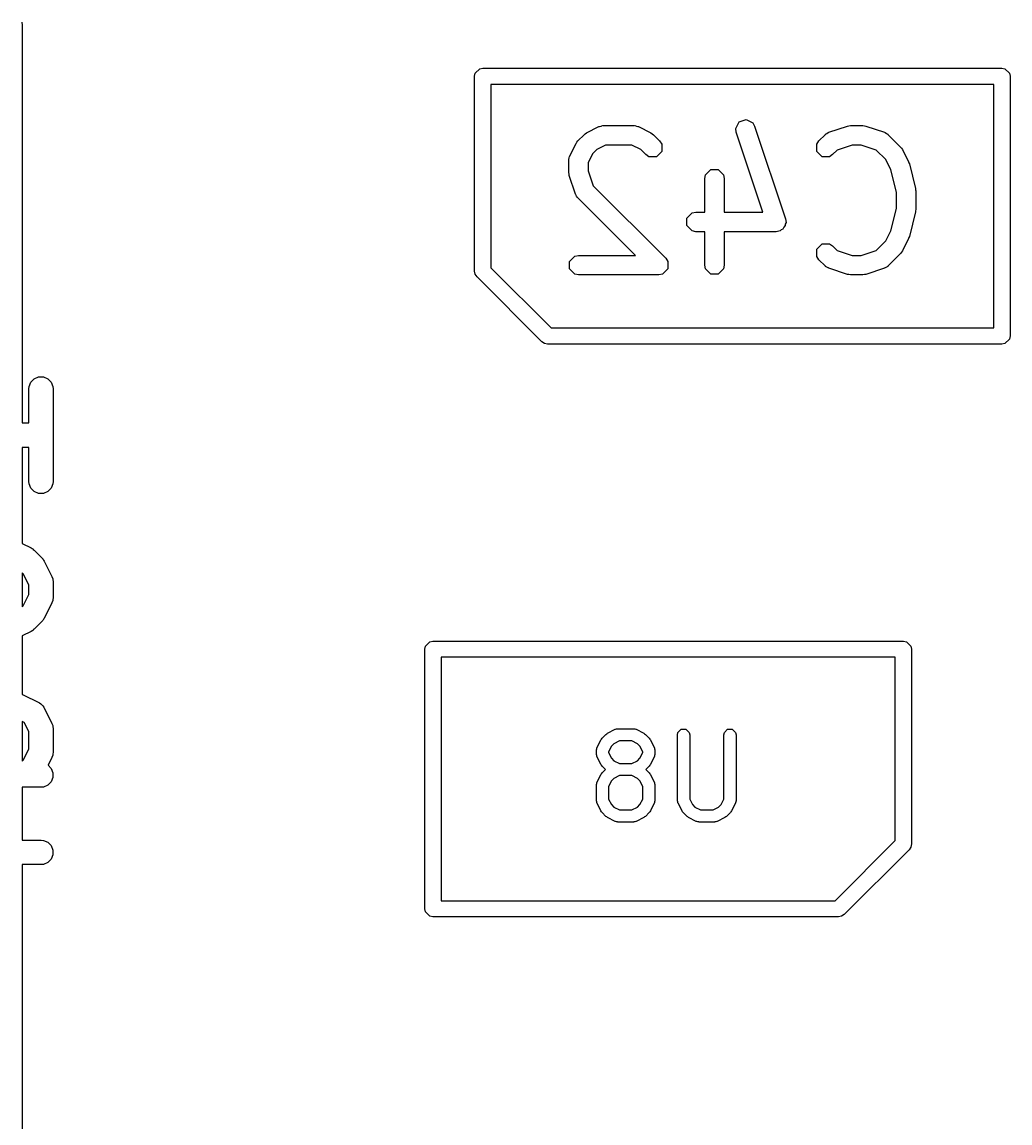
# Model space of a CAD drawing. Extents: x 3.93 to 7.47, y -4.9 to -2.95.
# Drawn here: x 5.2399 to 5.4796, y -3.534 to -3.2668 of the extents above; entities that cross this region are included whole.
import ezdxf

# ---------------------------------------------------------------- set-up
doc = ezdxf.new("R2010")
doc.units = 0
doc.header["$MEASUREMENT"] = 0
doc.layers.add('BLACK', color=7, linetype='CONTINUOUS')

msp = doc.modelspace()

# ---------------------------------------------------------------- linework, layer by layer
at = {"layer": 'BLACK', "linetype": 'CONTINUOUS'}
for p, q in [((5.23978, -3.26684), (5.23993, -3.2676)), ((5.23993, -3.2676), (5.23993, -3.36413)), ((5.34971, -3.28002), (5.34986, -3.27927)), ((5.34971, -3.32726), (5.34971, -3.28002)), ((5.34986, -3.27927), (5.35093, -3.2782)), ((5.35093, -3.2782), (5.35168, -3.27805)), ((5.35168, -3.27805), (5.47767, -3.27805)), ((5.47767, -3.27805), (5.47842, -3.2782)), ((5.47842, -3.2782), (5.47949, -3.27927)), ((5.47949, -3.27927), (5.47964, -3.28002)), ((5.47964, -3.28002), (5.47964, -3.34301)), ((5.35365, -3.28199), (5.35365, -3.32645)), ((5.4757, -3.28199), (5.35365, -3.28199)), ((5.4757, -3.34104), (5.4757, -3.28199)), ((5.41388, -3.29106), (5.41559, -3.29049)), ((5.41559, -3.29049), (5.41721, -3.2913)), ((5.37687, -3.29373), (5.37987, -3.29223)), ((5.37987, -3.29223), (5.37999, -3.2922)), ((5.37999, -3.2922), (5.38003, -3.29216)), ((5.38003, -3.29216), (5.3804, -3.29209)), ((5.3804, -3.29209), (5.38076, -3.29199)), ((5.38076, -3.29199), (5.38081, -3.29201)), ((5.38081, -3.29201), (5.38093, -3.29198)), ((5.38093, -3.29198), (5.38843, -3.29198)), ((5.38843, -3.29198), (5.38854, -3.29201)), ((5.38854, -3.29201), (5.3886, -3.29199)), ((5.3886, -3.29199), (5.38896, -3.29209)), ((5.38896, -3.29209), (5.38933, -3.29216)), ((5.38933, -3.29216), (5.38937, -3.2922)), ((5.38937, -3.2922), (5.38948, -3.29223)), ((5.38948, -3.29223), (5.39248, -3.29373)), ((5.41307, -3.29268), (5.41388, -3.29106)), ((5.41318, -3.29359), (5.41307, -3.29268)), ((5.41965, -3.31298), (5.41318, -3.29359)), ((5.41721, -3.2913), (5.41767, -3.2921)), ((5.41767, -3.2921), (5.42516, -3.3146)), ((5.4352, -3.29387), (5.43552, -3.29366)), ((5.43552, -3.29366), (5.43557, -3.29366)), ((5.43557, -3.29366), (5.43568, -3.2936)), ((5.43568, -3.2936), (5.44017, -3.2921)), ((5.44017, -3.2921), (5.44055, -3.29206)), ((5.44055, -3.29206), (5.44092, -3.29198)), ((5.44092, -3.29198), (5.44392, -3.29198)), ((5.44392, -3.29198), (5.44429, -3.29206)), ((5.44429, -3.29206), (5.44467, -3.2921)), ((5.44467, -3.2921), (5.44917, -3.2936)), ((5.44917, -3.2936), (5.44927, -3.29366)), ((5.44927, -3.29366), (5.44932, -3.29366)), ((5.44932, -3.29366), (5.44964, -3.29387)), ((5.37282, -3.29929), (5.37432, -3.29629)), ((5.37432, -3.29629), (5.37455, -3.29599)), ((5.37455, -3.29599), (5.37476, -3.29568)), ((5.37476, -3.29568), (5.37626, -3.29418)), ((5.37626, -3.29418), (5.37657, -3.29396)), ((5.37657, -3.29396), (5.37687, -3.29373)), ((5.39248, -3.29373), (5.39278, -3.29396)), ((5.39278, -3.29396), (5.3931, -3.29418)), ((5.3931, -3.29418), (5.3946, -3.29568)), ((5.3946, -3.29568), (5.39511, -3.29644)), ((5.43274, -3.29644), (5.43325, -3.29568)), ((5.43325, -3.29568), (5.43475, -3.29418)), ((5.43475, -3.29418), (5.43485, -3.29411)), ((5.43485, -3.29411), (5.43487, -3.29406)), ((5.43487, -3.29406), (5.4352, -3.29387)), ((5.44964, -3.29387), (5.44997, -3.29406)), ((5.44997, -3.29406), (5.44999, -3.29411)), ((5.44999, -3.29411), (5.45009, -3.29418)), ((5.45009, -3.29418), (5.45309, -3.29717)), ((5.37837, -3.29874), (5.37729, -3.3009)), ((5.37933, -3.29779), (5.37837, -3.29874)), ((5.38149, -3.29671), (5.37933, -3.29779)), ((5.38787, -3.29671), (5.38149, -3.29671)), ((5.39003, -3.29779), (5.38787, -3.29671)), ((5.39126, -3.29902), (5.39003, -3.29779)), ((5.39202, -3.29953), (5.39126, -3.29902)), ((5.39511, -3.29825), (5.39383, -3.29953)), ((5.39511, -3.29644), (5.39511, -3.29825)), ((5.43274, -3.29825), (5.43274, -3.29644)), ((5.43402, -3.29953), (5.43274, -3.29825)), ((5.43659, -3.29902), (5.43583, -3.29953)), ((5.4377, -3.29791), (5.43659, -3.29902)), ((5.4413, -3.29671), (5.4377, -3.29791)), ((5.44354, -3.29671), (5.4413, -3.29671)), ((5.44714, -3.29791), (5.44354, -3.29671)), ((5.44948, -3.30024), (5.44714, -3.29791)), ((5.45309, -3.29717), (5.4533, -3.29749)), ((5.4533, -3.29749), (5.45353, -3.29779)), ((5.45353, -3.29779), (5.45503, -3.30079)), ((5.37257, -3.30018), (5.37267, -3.29981)), ((5.37259, -3.30023), (5.37257, -3.30018)), ((5.37257, -3.30035), (5.37259, -3.30023)), ((5.37257, -3.30334), (5.37257, -3.30035)), ((5.37267, -3.29981), (5.37275, -3.29944)), ((5.37275, -3.29944), (5.37279, -3.2994)), ((5.37279, -3.2994), (5.37282, -3.29929)), ((5.37729, -3.3009), (5.37729, -3.30296)), ((5.39383, -3.29953), (5.39202, -3.29953)), ((5.43583, -3.29953), (5.43402, -3.29953)), ((5.45069, -3.30267), (5.44948, -3.30024)), ((5.45503, -3.30079), (5.4551, -3.30104)), ((5.4551, -3.30104), (5.45521, -3.30127)), ((5.45521, -3.30127), (5.45671, -3.30727)), ((5.37264, -3.30372), (5.37257, -3.30334)), ((5.37269, -3.30409), (5.37264, -3.30372)), ((5.37419, -3.30859), (5.37269, -3.30409)), ((5.37729, -3.30296), (5.37849, -3.30657)), ((5.40556, -3.30484), (5.40574, -3.30394)), ((5.40574, -3.30394), (5.40702, -3.30266)), ((5.40702, -3.30266), (5.40883, -3.30266)), ((5.40883, -3.30266), (5.41011, -3.30394)), ((5.41011, -3.30394), (5.41029, -3.30484)), ((5.45206, -3.30813), (5.45069, -3.30267)), ((5.37849, -3.30657), (5.3961, -3.32417)), ((5.40556, -3.31298), (5.40556, -3.30484)), ((5.41029, -3.30484), (5.41029, -3.31298)), ((5.37425, -3.30869), (5.37419, -3.30859)), ((5.37425, -3.30875), (5.37425, -3.30869)), ((5.37446, -3.30906), (5.37425, -3.30875)), ((5.37465, -3.30939), (5.37446, -3.30906)), ((5.37469, -3.30942), (5.37465, -3.30939)), ((5.37476, -3.30951), (5.37469, -3.30942)), ((5.38872, -3.32348), (5.37476, -3.30951)), ((5.45206, -3.31205), (5.45206, -3.30813)), ((5.45671, -3.30727), (5.45673, -3.30756)), ((5.45673, -3.30756), (5.45678, -3.30784)), ((5.45678, -3.30784), (5.45678, -3.31234)), ((5.45069, -3.31752), (5.45206, -3.31205)), ((5.45678, -3.31234), (5.45673, -3.31263)), ((5.40124, -3.31444), (5.40252, -3.31316)), ((5.40124, -3.31625), (5.40124, -3.31444)), ((5.40252, -3.31316), (5.40343, -3.31298)), ((5.40343, -3.31298), (5.40556, -3.31298)), ((5.41029, -3.31298), (5.41965, -3.31298)), ((5.42516, -3.3146), (5.42528, -3.31551)), ((5.45671, -3.31292), (5.45521, -3.31892)), ((5.45673, -3.31263), (5.45671, -3.31292)), ((5.40252, -3.31753), (5.40124, -3.31625)), ((5.40343, -3.31771), (5.40252, -3.31753)), ((5.40556, -3.31771), (5.40343, -3.31771)), ((5.40556, -3.32584), (5.40556, -3.31771)), ((5.42292, -3.31771), (5.41029, -3.31771)), ((5.41029, -3.31771), (5.41029, -3.32584)), ((5.42383, -3.31753), (5.42292, -3.31771)), ((5.4241, -3.31725), (5.42383, -3.31753)), ((5.42447, -3.31713), (5.4241, -3.31725)), ((5.42472, -3.31664), (5.42447, -3.31713)), ((5.42511, -3.31625), (5.42472, -3.31664)), ((5.42528, -3.31551), (5.42511, -3.31586)), ((5.42511, -3.31586), (5.42511, -3.31625)), ((5.44948, -3.31994), (5.45069, -3.31752)), ((5.44714, -3.32228), (5.44948, -3.31994)), ((5.45503, -3.3194), (5.45353, -3.3224)), ((5.4551, -3.31915), (5.45503, -3.3194)), ((5.45521, -3.31892), (5.4551, -3.31915)), ((5.43274, -3.32194), (5.43402, -3.32066)), ((5.43274, -3.32375), (5.43274, -3.32194)), ((5.43402, -3.32066), (5.43583, -3.32066)), ((5.43583, -3.32066), (5.43659, -3.32117)), ((5.43659, -3.32117), (5.4377, -3.32228)), ((5.4377, -3.32228), (5.4413, -3.32348)), ((5.44354, -3.32348), (5.44714, -3.32228)), ((5.45309, -3.32301), (5.45009, -3.32601)), ((5.4533, -3.3227), (5.45309, -3.32301)), ((5.45353, -3.3224), (5.4533, -3.3227)), ((5.37275, -3.32494), (5.37403, -3.32366)), ((5.37275, -3.32675), (5.37275, -3.32494)), ((5.37403, -3.32366), (5.37493, -3.32348)), ((5.37493, -3.32348), (5.38872, -3.32348)), ((5.3961, -3.32417), (5.39661, -3.32494)), ((5.39661, -3.32494), (5.39661, -3.32675)), ((5.43325, -3.32451), (5.43274, -3.32375)), ((5.43475, -3.32601), (5.43325, -3.32451)), ((5.4413, -3.32348), (5.44354, -3.32348)), ((5.34986, -3.32802), (5.34971, -3.32726)), ((5.35029, -3.32866), (5.34986, -3.32802)), ((5.35365, -3.32645), (5.36825, -3.34104)), ((5.37403, -3.32802), (5.37275, -3.32675)), ((5.37493, -3.3282), (5.37403, -3.32802)), ((5.39443, -3.3282), (5.37493, -3.3282)), ((5.39533, -3.32802), (5.39443, -3.3282)), ((5.39661, -3.32675), (5.39533, -3.32802)), ((5.40574, -3.32675), (5.40556, -3.32584)), ((5.40702, -3.32802), (5.40574, -3.32675)), ((5.40883, -3.32802), (5.40702, -3.32802)), ((5.41011, -3.32675), (5.40883, -3.32802)), ((5.41029, -3.32584), (5.41011, -3.32675)), ((5.43485, -3.32608), (5.43475, -3.32601)), ((5.43487, -3.32613), (5.43485, -3.32608)), ((5.4352, -3.32631), (5.43487, -3.32613)), ((5.43552, -3.32652), (5.4352, -3.32631)), ((5.43557, -3.32652), (5.43552, -3.32652)), ((5.43568, -3.32658), (5.43557, -3.32652)), ((5.44017, -3.32808), (5.43568, -3.32658)), ((5.44055, -3.32813), (5.44017, -3.32808)), ((5.44092, -3.3282), (5.44055, -3.32813)), ((5.44392, -3.3282), (5.44092, -3.3282)), ((5.44429, -3.32813), (5.44392, -3.3282)), ((5.44467, -3.32808), (5.44429, -3.32813)), ((5.44917, -3.32658), (5.44467, -3.32808)), ((5.44927, -3.32652), (5.44917, -3.32658)), ((5.44932, -3.32652), (5.44927, -3.32652)), ((5.44964, -3.32631), (5.44932, -3.32652)), ((5.44997, -3.32613), (5.44964, -3.32631)), ((5.44999, -3.32608), (5.44997, -3.32613)), ((5.45009, -3.32601), (5.44999, -3.32608)), ((5.36604, -3.3444), (5.35029, -3.32866)), ((5.36825, -3.34104), (5.4757, -3.34104)), ((5.36668, -3.34483), (5.36604, -3.3444)), ((5.47949, -3.34377), (5.47842, -3.34483)), ((5.47964, -3.34301), (5.47949, -3.34377)), ((5.36743, -3.34498), (5.36668, -3.34483)), ((5.36668, -3.34483), (5.36668, -3.34483)), ((5.47767, -3.34498), (5.36743, -3.34498)), ((5.47842, -3.34483), (5.47767, -3.34498)), ((5.24158, -3.35526), (5.24202, -3.3542)), ((5.24202, -3.3542), (5.24284, -3.35338)), ((5.24284, -3.35338), (5.2439, -3.35294)), ((5.2439, -3.35294), (5.24505, -3.35294)), ((5.24505, -3.35294), (5.24612, -3.35338)), ((5.24612, -3.35338), (5.24693, -3.3542)), ((5.24693, -3.3542), (5.24737, -3.35526)), ((5.24153, -3.35584), (5.24158, -3.35526)), ((5.24153, -3.36413), (5.24153, -3.35584)), ((5.24737, -3.35526), (5.24743, -3.35584)), ((5.24743, -3.35584), (5.24743, -3.37833)), ((5.23993, -3.36413), (5.24153, -3.36413)), ((5.24153, -3.37004), (5.23993, -3.37004)), ((5.23993, -3.37004), (5.23993, -3.39338)), ((5.24153, -3.37833), (5.24153, -3.37004)), ((5.24158, -3.37891), (5.24153, -3.37833)), ((5.24202, -3.37998), (5.24158, -3.37891)), ((5.24737, -3.37891), (5.24693, -3.37998)), ((5.24743, -3.37833), (5.24737, -3.37891)), ((5.24284, -3.38079), (5.24202, -3.37998)), ((5.2439, -3.38123), (5.24284, -3.38079)), ((5.24505, -3.38123), (5.2439, -3.38123)), ((5.24612, -3.38079), (5.24505, -3.38123)), ((5.24693, -3.37998), (5.24612, -3.38079)), ((5.23993, -3.39338), (5.24205, -3.39444)), ((5.24205, -3.39444), (5.2423, -3.3946)), ((5.2423, -3.3946), (5.24237, -3.39463)), ((5.24237, -3.39463), (5.24245, -3.39469)), ((5.24245, -3.39469), (5.24254, -3.39475)), ((5.24254, -3.39475), (5.24259, -3.39481)), ((5.24259, -3.39481), (5.24282, -3.39499)), ((5.24282, -3.39499), (5.24469, -3.39687)), ((5.24469, -3.39687), (5.24488, -3.3971)), ((5.24488, -3.3971), (5.24494, -3.39715)), ((5.24494, -3.39715), (5.24499, -3.39724)), ((5.24499, -3.39724), (5.24506, -3.39732)), ((5.24506, -3.39732), (5.24509, -3.39739)), ((5.24509, -3.39739), (5.24524, -3.39764)), ((5.24524, -3.39764), (5.24712, -3.40139)), ((5.24018, -3.40071), (5.23993, -3.40046)), ((5.23993, -3.40046), (5.23993, -3.4087)), ((5.24153, -3.4034), (5.24018, -3.40071)), ((5.24712, -3.40139), (5.24733, -3.40193)), ((5.24733, -3.40193), (5.24733, -3.40203)), ((5.24733, -3.40203), (5.24737, -3.40213)), ((5.24737, -3.40213), (5.24743, -3.40271)), ((5.24743, -3.40271), (5.24743, -3.40646)), ((5.24018, -3.40846), (5.24153, -3.40576)), ((5.24153, -3.40576), (5.24153, -3.4034)), ((5.23993, -3.4087), (5.24018, -3.40846)), ((5.24712, -3.40778), (5.24524, -3.41153)), ((5.24733, -3.40724), (5.24712, -3.40778)), ((5.24737, -3.40703), (5.24733, -3.40713)), ((5.24733, -3.40713), (5.24733, -3.40724)), ((5.24743, -3.40646), (5.24737, -3.40703)), ((5.24469, -3.41229), (5.24282, -3.41417)), ((5.24488, -3.41207), (5.24469, -3.41229)), ((5.24494, -3.41202), (5.24488, -3.41207)), ((5.24499, -3.41193), (5.24494, -3.41202)), ((5.24506, -3.41185), (5.24499, -3.41193)), ((5.24509, -3.41177), (5.24506, -3.41185)), ((5.24524, -3.41153), (5.24509, -3.41177)), ((5.24205, -3.41472), (5.23993, -3.41578)), ((5.23993, -3.41578), (5.23993, -3.42997)), ((5.2423, -3.41457), (5.24205, -3.41472)), ((5.24237, -3.41454), (5.2423, -3.41457)), ((5.24245, -3.41447), (5.24237, -3.41454)), ((5.24254, -3.41441), (5.24245, -3.41447)), ((5.24259, -3.41435), (5.24254, -3.41441)), ((5.24282, -3.41417), (5.24259, -3.41435)), ((5.33762, -3.41902), (5.33777, -3.41827)), ((5.33762, -3.48201), (5.33762, -3.41902)), ((5.33777, -3.41827), (5.33883, -3.4172)), ((5.33883, -3.4172), (5.33959, -3.41705)), ((5.33959, -3.41705), (5.45376, -3.41705)), ((5.45376, -3.41705), (5.45451, -3.4172)), ((5.45451, -3.4172), (5.45558, -3.41827)), ((5.45558, -3.41827), (5.45573, -3.41902)), ((5.45573, -3.41902), (5.45573, -3.46626)), ((5.34156, -3.42099), (5.34156, -3.48004)), ((5.45179, -3.42099), (5.34156, -3.42099)), ((5.45179, -3.46545), (5.45179, -3.42099)), ((5.23993, -3.42997), (5.24017, -3.43006)), ((5.24017, -3.43006), (5.24392, -3.43194)), ((5.24392, -3.43194), (5.24402, -3.432)), ((5.24402, -3.432), (5.24407, -3.43201)), ((5.24407, -3.43201), (5.24412, -3.43206)), ((5.24412, -3.43206), (5.24441, -3.43224)), ((5.24441, -3.43224), (5.24466, -3.43252)), ((5.24466, -3.43252), (5.24494, -3.43277)), ((5.24494, -3.43277), (5.24512, -3.43306)), ((5.24512, -3.43306), (5.24517, -3.43312)), ((5.24517, -3.43312), (5.24518, -3.43316)), ((5.24518, -3.43316), (5.24524, -3.43326)), ((5.24524, -3.43326), (5.24712, -3.43701)), ((5.2404, -3.43678), (5.23993, -3.43654)), ((5.23993, -3.43654), (5.23993, -3.44619)), ((5.24153, -3.43902), (5.2404, -3.43678)), ((5.24712, -3.43701), (5.24733, -3.43755)), ((5.24733, -3.43755), (5.24733, -3.43765)), ((5.24733, -3.43765), (5.24737, -3.43775)), ((5.24737, -3.43775), (5.24743, -3.43833)), ((5.24153, -3.44325), (5.24153, -3.43902)), ((5.24743, -3.43833), (5.24743, -3.44395)), ((5.3805, -3.44081), (5.38063, -3.44062)), ((5.38063, -3.44062), (5.38157, -3.43968)), ((5.38157, -3.43968), (5.38177, -3.43955)), ((5.38177, -3.43955), (5.38195, -3.4394)), ((5.38195, -3.4394), (5.38383, -3.43846)), ((5.38383, -3.43846), (5.3839, -3.43844)), ((5.3839, -3.43844), (5.38392, -3.43842)), ((5.38392, -3.43842), (5.38416, -3.43837)), ((5.38416, -3.43837), (5.38438, -3.43831)), ((5.38438, -3.43831), (5.38442, -3.43832)), ((5.38442, -3.43832), (5.38449, -3.43831)), ((5.38449, -3.43831), (5.38824, -3.43831)), ((5.38824, -3.43831), (5.38831, -3.43832)), ((5.38831, -3.43832), (5.38834, -3.43831)), ((5.38834, -3.43831), (5.38857, -3.43837)), ((5.38857, -3.43837), (5.3888, -3.43842)), ((5.3888, -3.43842), (5.38883, -3.43844)), ((5.38883, -3.43844), (5.3889, -3.43846)), ((5.3889, -3.43846), (5.39077, -3.4394)), ((5.39077, -3.4394), (5.39096, -3.43955)), ((5.39096, -3.43955), (5.39116, -3.43968)), ((5.39116, -3.43968), (5.39209, -3.44062)), ((5.39209, -3.44062), (5.39223, -3.44081)), ((5.39895, -3.43978), (5.39906, -3.43922)), ((5.39895, -3.45572), (5.39895, -3.43978)), ((5.39906, -3.43922), (5.39986, -3.43842)), ((5.39986, -3.43842), (5.40099, -3.43842)), ((5.40099, -3.43842), (5.40179, -3.43922)), ((5.40179, -3.43922), (5.4019, -3.43978)), ((5.4019, -3.43978), (5.4019, -3.45537)), ((5.4102, -3.43978), (5.41031, -3.43922)), ((5.4102, -3.45537), (5.4102, -3.43978)), ((5.41031, -3.43922), (5.41111, -3.43842)), ((5.41111, -3.43842), (5.41224, -3.43842)), ((5.41224, -3.43842), (5.41304, -3.43922)), ((5.41304, -3.43922), (5.41315, -3.43978)), ((5.41315, -3.43978), (5.41315, -3.45572)), ((5.24018, -3.44595), (5.24153, -3.44325)), ((5.37927, -3.44343), (5.37933, -3.4432)), ((5.37933, -3.4432), (5.37938, -3.44297)), ((5.37938, -3.44297), (5.3794, -3.44295)), ((5.3794, -3.44295), (5.37942, -3.44287)), ((5.37942, -3.44287), (5.38036, -3.441)), ((5.38036, -3.441), (5.3805, -3.44081)), ((5.38289, -3.44253), (5.38222, -3.44388)), ((5.38349, -3.44194), (5.38289, -3.44253)), ((5.38484, -3.44126), (5.38349, -3.44194)), ((5.38789, -3.44126), (5.38484, -3.44126)), ((5.38924, -3.44194), (5.38789, -3.44126)), ((5.38984, -3.44253), (5.38924, -3.44194)), ((5.39051, -3.44388), (5.38984, -3.44253)), ((5.39223, -3.44081), (5.39237, -3.441)), ((5.39237, -3.441), (5.39331, -3.44287)), ((5.39331, -3.44287), (5.39333, -3.44295)), ((5.39333, -3.44295), (5.39335, -3.44297)), ((5.39335, -3.44297), (5.3934, -3.4432)), ((5.3934, -3.4432), (5.39346, -3.44343)), ((5.23993, -3.44619), (5.24018, -3.44595)), ((5.24712, -3.44527), (5.24617, -3.44717)), ((5.24733, -3.44473), (5.24712, -3.44527)), ((5.24737, -3.44453), (5.24733, -3.44463)), ((5.24733, -3.44463), (5.24733, -3.44473)), ((5.24743, -3.44395), (5.24737, -3.44453)), ((5.37926, -3.44353), (5.37928, -3.44346)), ((5.37926, -3.44447), (5.37926, -3.44353)), ((5.37928, -3.44454), (5.37926, -3.44447)), ((5.37928, -3.44346), (5.37927, -3.44343)), ((5.37927, -3.44458), (5.37928, -3.44454)), ((5.37933, -3.4448), (5.37927, -3.44458)), ((5.37938, -3.44504), (5.37933, -3.4448)), ((5.3794, -3.44506), (5.37938, -3.44504)), ((5.37942, -3.44513), (5.3794, -3.44506)), ((5.38036, -3.44701), (5.37942, -3.44513)), ((5.38222, -3.44388), (5.38222, -3.44412)), ((5.38222, -3.44412), (5.38289, -3.44547)), ((5.38289, -3.44547), (5.38349, -3.44607)), ((5.38924, -3.44607), (5.38984, -3.44547)), ((5.38984, -3.44547), (5.39051, -3.44412)), ((5.39051, -3.44412), (5.39051, -3.44388)), ((5.39331, -3.44513), (5.39237, -3.44701)), ((5.39333, -3.44506), (5.39331, -3.44513)), ((5.39335, -3.44504), (5.39333, -3.44506)), ((5.3934, -3.4448), (5.39335, -3.44504)), ((5.39346, -3.44458), (5.3934, -3.4448)), ((5.39346, -3.44343), (5.39345, -3.44346)), ((5.39345, -3.44346), (5.39346, -3.44353)), ((5.39346, -3.44447), (5.39345, -3.44454)), ((5.39345, -3.44454), (5.39346, -3.44458)), ((5.39346, -3.44353), (5.39346, -3.44447)), ((5.24617, -3.44717), (5.24693, -3.44794)), ((5.24693, -3.44794), (5.24737, -3.449)), ((5.3805, -3.44719), (5.38036, -3.44701)), ((5.38063, -3.44739), (5.3805, -3.44719)), ((5.38146, -3.44822), (5.38063, -3.44739)), ((5.38063, -3.44905), (5.38146, -3.44822)), ((5.38349, -3.44607), (5.38484, -3.44674)), ((5.38484, -3.44674), (5.38789, -3.44674)), ((5.38789, -3.44674), (5.38924, -3.44607)), ((5.39209, -3.44739), (5.39126, -3.44822)), ((5.39126, -3.44822), (5.39209, -3.44905)), ((5.39223, -3.44719), (5.39209, -3.44739)), ((5.39237, -3.44701), (5.39223, -3.44719)), ((5.24693, -3.45122), (5.24612, -3.45203)), ((5.24737, -3.45015), (5.24693, -3.45122)), ((5.24737, -3.449), (5.24737, -3.45015)), ((5.3794, -3.45138), (5.37942, -3.45131)), ((5.37942, -3.45131), (5.38036, -3.44944)), ((5.38036, -3.44944), (5.3805, -3.44925)), ((5.3805, -3.44925), (5.38063, -3.44905)), ((5.38289, -3.45097), (5.38222, -3.45232)), ((5.38349, -3.45037), (5.38289, -3.45097)), ((5.38484, -3.4497), (5.38349, -3.45037)), ((5.38789, -3.4497), (5.38484, -3.4497)), ((5.38924, -3.45037), (5.38789, -3.4497)), ((5.38984, -3.45097), (5.38924, -3.45037)), ((5.39051, -3.45232), (5.38984, -3.45097)), ((5.39209, -3.44905), (5.39223, -3.44925)), ((5.39223, -3.44925), (5.39237, -3.44944)), ((5.39237, -3.44944), (5.39331, -3.45131)), ((5.39331, -3.45131), (5.39333, -3.45138)), ((5.24448, -3.45253), (5.23993, -3.45253)), ((5.23993, -3.45253), (5.23993, -3.46537)), ((5.24505, -3.45247), (5.24448, -3.45253)), ((5.24612, -3.45203), (5.24505, -3.45247)), ((5.37926, -3.45197), (5.37928, -3.4519)), ((5.37926, -3.45572), (5.37926, -3.45197)), ((5.37927, -3.45187), (5.37933, -3.45164)), ((5.37928, -3.4519), (5.37927, -3.45187)), ((5.37933, -3.45164), (5.37938, -3.45141)), ((5.37938, -3.45141), (5.3794, -3.45138)), ((5.38222, -3.45232), (5.38222, -3.45537)), ((5.39051, -3.45537), (5.39051, -3.45232)), ((5.39333, -3.45138), (5.39335, -3.45141)), ((5.39335, -3.45141), (5.3934, -3.45164)), ((5.3934, -3.45164), (5.39346, -3.45187)), ((5.39346, -3.45187), (5.39345, -3.4519)), ((5.39345, -3.4519), (5.39346, -3.45197)), ((5.39346, -3.45197), (5.39346, -3.45572)), ((5.37928, -3.45579), (5.37926, -3.45572)), ((5.37927, -3.45583), (5.37928, -3.45579)), ((5.37933, -3.45605), (5.37927, -3.45583)), ((5.37938, -3.45629), (5.37933, -3.45605)), ((5.3794, -3.45631), (5.37938, -3.45629)), ((5.37942, -3.45638), (5.3794, -3.45631)), ((5.38036, -3.45826), (5.37942, -3.45638)), ((5.38222, -3.45537), (5.38289, -3.45672)), ((5.38984, -3.45672), (5.39051, -3.45537)), ((5.39331, -3.45638), (5.39237, -3.45826)), ((5.39333, -3.45631), (5.39331, -3.45638)), ((5.39335, -3.45629), (5.39333, -3.45631)), ((5.3934, -3.45605), (5.39335, -3.45629)), ((5.39346, -3.45583), (5.3934, -3.45605)), ((5.39346, -3.45572), (5.39345, -3.45579)), ((5.39345, -3.45579), (5.39346, -3.45583)), ((5.39896, -3.45579), (5.39895, -3.45572)), ((5.39895, -3.45583), (5.39896, -3.45579)), ((5.39901, -3.45605), (5.39895, -3.45583)), ((5.39906, -3.45629), (5.39901, -3.45605)), ((5.39908, -3.45631), (5.39906, -3.45629)), ((5.3991, -3.45638), (5.39908, -3.45631)), ((5.40004, -3.45826), (5.3991, -3.45638)), ((5.4019, -3.45537), (5.40258, -3.45672)), ((5.40952, -3.45672), (5.4102, -3.45537)), ((5.41299, -3.45638), (5.41206, -3.45826)), ((5.41301, -3.45631), (5.41299, -3.45638)), ((5.41304, -3.45629), (5.41301, -3.45631)), ((5.41308, -3.45605), (5.41304, -3.45629)), ((5.41315, -3.45583), (5.41308, -3.45605)), ((5.41315, -3.45572), (5.41313, -3.45579)), ((5.41313, -3.45579), (5.41315, -3.45583)), ((5.3805, -3.45844), (5.38036, -3.45826)), ((5.38063, -3.45864), (5.3805, -3.45844)), ((5.38157, -3.45958), (5.38063, -3.45864)), ((5.38289, -3.45672), (5.38349, -3.45732)), ((5.38349, -3.45732), (5.38484, -3.45799)), ((5.38484, -3.45799), (5.38789, -3.45799)), ((5.38789, -3.45799), (5.38924, -3.45732)), ((5.38924, -3.45732), (5.38984, -3.45672)), ((5.39209, -3.45864), (5.39116, -3.45958)), ((5.39223, -3.45844), (5.39209, -3.45864)), ((5.39237, -3.45826), (5.39223, -3.45844)), ((5.40019, -3.45844), (5.40004, -3.45826)), ((5.40032, -3.45864), (5.40019, -3.45844)), ((5.40126, -3.45958), (5.40032, -3.45864)), ((5.40258, -3.45672), (5.40317, -3.45732)), ((5.40317, -3.45732), (5.40452, -3.45799)), ((5.40452, -3.45799), (5.40757, -3.45799)), ((5.40757, -3.45799), (5.40892, -3.45732)), ((5.40892, -3.45732), (5.40952, -3.45672)), ((5.41178, -3.45864), (5.41084, -3.45958)), ((5.41191, -3.45844), (5.41178, -3.45864)), ((5.41206, -3.45826), (5.41191, -3.45844)), ((5.38177, -3.45971), (5.38157, -3.45958)), ((5.38195, -3.45985), (5.38177, -3.45971)), ((5.38383, -3.46079), (5.38195, -3.45985)), ((5.3839, -3.46081), (5.38383, -3.46079)), ((5.38392, -3.46083), (5.3839, -3.46081)), ((5.38416, -3.46088), (5.38392, -3.46083)), ((5.38438, -3.46094), (5.38416, -3.46088)), ((5.38442, -3.46093), (5.38438, -3.46094)), ((5.38449, -3.46095), (5.38442, -3.46093)), ((5.38824, -3.46095), (5.38449, -3.46095)), ((5.38831, -3.46093), (5.38824, -3.46095)), ((5.38834, -3.46094), (5.38831, -3.46093)), ((5.38857, -3.46088), (5.38834, -3.46094)), ((5.3888, -3.46083), (5.38857, -3.46088)), ((5.38883, -3.46081), (5.3888, -3.46083)), ((5.3889, -3.46079), (5.38883, -3.46081)), ((5.39077, -3.45985), (5.3889, -3.46079)), ((5.39096, -3.45971), (5.39077, -3.45985)), ((5.39116, -3.45958), (5.39096, -3.45971)), ((5.40145, -3.45971), (5.40126, -3.45958)), ((5.40164, -3.45985), (5.40145, -3.45971)), ((5.40351, -3.46079), (5.40164, -3.45985)), ((5.40358, -3.46081), (5.40351, -3.46079)), ((5.40361, -3.46083), (5.40358, -3.46081)), ((5.40384, -3.46088), (5.40361, -3.46083)), ((5.40407, -3.46094), (5.40384, -3.46088)), ((5.4041, -3.46093), (5.40407, -3.46094)), ((5.40417, -3.46095), (5.4041, -3.46093)), ((5.40792, -3.46095), (5.40417, -3.46095)), ((5.408, -3.46093), (5.40792, -3.46095)), ((5.40803, -3.46094), (5.408, -3.46093)), ((5.40826, -3.46088), (5.40803, -3.46094)), ((5.40849, -3.46083), (5.40826, -3.46088)), ((5.40851, -3.46081), (5.40849, -3.46083)), ((5.40858, -3.46079), (5.40851, -3.46081)), ((5.41046, -3.45985), (5.40858, -3.46079)), ((5.41065, -3.45971), (5.41046, -3.45985)), ((5.41084, -3.45958), (5.41065, -3.45971)), ((5.23993, -3.46537), (5.24448, -3.46537)), ((5.24448, -3.46537), (5.24505, -3.46543)), ((5.24505, -3.46543), (5.24612, -3.46587)), ((5.24612, -3.46587), (5.24693, -3.46668)), ((5.24693, -3.46668), (5.24737, -3.46775)), ((5.4372, -3.48004), (5.45179, -3.46545)), ((5.45558, -3.46702), (5.45515, -3.46766)), ((5.45573, -3.46626), (5.45558, -3.46702)), ((5.45558, -3.46702), (5.45558, -3.46702)), ((5.24693, -3.46996), (5.24612, -3.47078)), ((5.24737, -3.4689), (5.24693, -3.46996)), ((5.24737, -3.46775), (5.24737, -3.4689)), ((5.45515, -3.46766), (5.43941, -3.4834)), ((5.24448, -3.47128), (5.23993, -3.47128)), ((5.23993, -3.47128), (5.23993, -4.52744)), ((5.24505, -3.47122), (5.24448, -3.47128)), ((5.24612, -3.47078), (5.24505, -3.47122)), ((5.34156, -3.48004), (5.4372, -3.48004)), ((5.33777, -3.48277), (5.33762, -3.48201)), ((5.33883, -3.48383), (5.33777, -3.48277)), ((5.33959, -3.48398), (5.33883, -3.48383)), ((5.43801, -3.48398), (5.33959, -3.48398)), ((5.43877, -3.48383), (5.43801, -3.48398)), ((5.43941, -3.4834), (5.43877, -3.48383))]:
    msp.add_line(p, q, dxfattribs=at)

doc.saveas('drawing.dxf')
